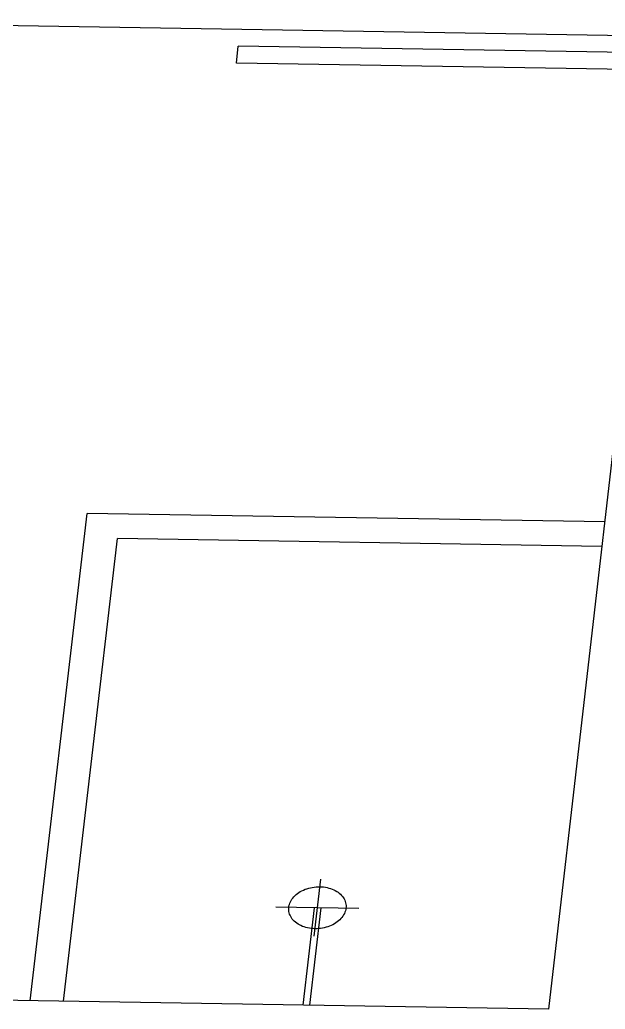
# Model space of a CAD drawing. Extents: x -68 to 264, y 51 to 115.
# Drawn here: x -61.915 to -60.913, y 78.992 to 80.686 of the extents above; entities that cross this region are included whole.
import ezdxf

# ---------------------------------------------------------------- set-up
doc = ezdxf.new("R2010")
doc.units = 0
doc.layers.get('0').update_dxf_attribs({"linetype": 'CONTINUOUS'})

msp = doc.modelspace()

# ---------------------------------------------------------------- linework, layer by layer
for p, q in [((-62.5197, 80.6857), (-60.6481, 80.6554)), ((-61.5441, 80.6116), (-61.5408, 80.6407)), ((-60.6514, 80.6263), (-61.5408, 80.6407)), ((-60.8249, 80.5999), (-61.5441, 80.6116)), ((-60.8857, 80.0717), (-61.0099, 78.9923)), ((-61.8967, 79.0067), (-61.7997, 79.8406)), ((-60.9139, 79.8262), (-61.7997, 79.8406)), ((-61.8398, 79.0058), (-61.7478, 79.798)), ((-60.9187, 79.7845), (-61.7478, 79.798)), ((-61.4234, 79.1985), (-61.4204, 79.1994)), ((-61.4204, 79.1994), (-61.4173, 79.2002)), ((-61.4173, 79.2002), (-61.4142, 79.2008)), ((-61.4142, 79.2008), (-61.411, 79.2013)), ((-61.4112, 79.1173), (-61.3999, 79.2147)), ((-61.411, 79.2013), (-61.4078, 79.2017)), ((-61.4078, 79.2017), (-61.4046, 79.2018)), ((-61.4046, 79.2018), (-61.4014, 79.2019)), ((-61.4014, 79.2019), (-61.3982, 79.2017)), ((-61.3982, 79.2017), (-61.3951, 79.2015)), ((-61.3951, 79.2015), (-61.3919, 79.201)), ((-61.3919, 79.201), (-61.3889, 79.2004)), ((-61.3889, 79.2004), (-61.3859, 79.1997)), ((-61.3859, 79.1997), (-61.383, 79.1988)), ((-61.4491, 79.1804), (-61.4475, 79.1826)), ((-61.4475, 79.1826), (-61.4458, 79.1846)), ((-61.4458, 79.1846), (-61.4439, 79.1866)), ((-61.4439, 79.1866), (-61.4418, 79.1885)), ((-61.4418, 79.1885), (-61.4396, 79.1902)), ((-61.4396, 79.1902), (-61.4372, 79.1919)), ((-61.4372, 79.1919), (-61.4347, 79.1935)), ((-61.4347, 79.1935), (-61.432, 79.1949)), ((-61.432, 79.1949), (-61.4293, 79.1963)), ((-61.4293, 79.1963), (-61.4264, 79.1975)), ((-61.4264, 79.1975), (-61.4234, 79.1985)), ((-61.383, 79.1988), (-61.3802, 79.1978)), ((-61.3802, 79.1978), (-61.3775, 79.1967)), ((-61.3775, 79.1967), (-61.3749, 79.1954)), ((-61.3749, 79.1954), (-61.3725, 79.194)), ((-61.3725, 79.194), (-61.3702, 79.1924)), ((-61.3702, 79.1924), (-61.368, 79.1908)), ((-61.368, 79.1908), (-61.3661, 79.189)), ((-61.3661, 79.189), (-61.3642, 79.1872)), ((-61.3642, 79.1872), (-61.3626, 79.1853)), ((-61.3626, 79.1853), (-61.3611, 79.1832)), ((-61.3611, 79.1832), (-61.3599, 79.1811)), ((-61.3345, 79.1648), (-61.4766, 79.1671)), ((-61.4546, 79.1644), (-61.4544, 79.1668)), ((-61.4544, 79.1668), (-61.4541, 79.1691)), ((-61.4541, 79.1691), (-61.4535, 79.1715)), ((-61.4535, 79.1715), (-61.4527, 79.1738)), ((-61.4527, 79.1738), (-61.4517, 79.176)), ((-61.4517, 79.176), (-61.4505, 79.1783)), ((-61.4505, 79.1783), (-61.4491, 79.1804)), ((-61.4298, 78.9991), (-61.4105, 79.1661)), ((-61.4184, 78.999), (-61.3991, 79.1659)), ((-61.3599, 79.1811), (-61.3588, 79.179)), ((-61.3588, 79.179), (-61.3579, 79.1768)), ((-61.3579, 79.1768), (-61.3573, 79.1745)), ((-61.3573, 79.1745), (-61.3568, 79.1722)), ((-61.3567, 79.1652), (-61.357, 79.1628)), ((-61.3568, 79.1722), (-61.3565, 79.1699)), ((-61.3565, 79.1675), (-61.3567, 79.1652)), ((-61.3565, 79.1699), (-61.3565, 79.1675)), ((-61.4545, 79.1621), (-61.4546, 79.1644)), ((-61.4543, 79.1598), (-61.4545, 79.1621)), ((-61.4538, 79.1575), (-61.4543, 79.1598)), ((-61.4532, 79.1552), (-61.4538, 79.1575)), ((-61.4523, 79.153), (-61.4532, 79.1552)), ((-61.4512, 79.1508), (-61.4523, 79.153)), ((-61.45, 79.1487), (-61.4512, 79.1508)), ((-61.4485, 79.1467), (-61.45, 79.1487)), ((-61.3635, 79.1494), (-61.3653, 79.1474)), ((-61.362, 79.1515), (-61.3635, 79.1494)), ((-61.3606, 79.1537), (-61.362, 79.1515)), ((-61.3594, 79.1559), (-61.3606, 79.1537)), ((-61.3584, 79.1582), (-61.3594, 79.1559)), ((-61.3576, 79.1605), (-61.3584, 79.1582)), ((-61.357, 79.1628), (-61.3576, 79.1605)), ((-61.4469, 79.1448), (-61.4485, 79.1467)), ((-61.445, 79.1429), (-61.4469, 79.1448)), ((-61.443, 79.1412), (-61.445, 79.1429)), ((-61.4409, 79.1395), (-61.443, 79.1412)), ((-61.4386, 79.138), (-61.4409, 79.1395)), ((-61.4362, 79.1366), (-61.4386, 79.138)), ((-61.4336, 79.1353), (-61.4362, 79.1366)), ((-61.4309, 79.1341), (-61.4336, 79.1353)), ((-61.4281, 79.1331), (-61.4309, 79.1341)), ((-61.4252, 79.1323), (-61.4281, 79.1331)), ((-61.4222, 79.1315), (-61.4252, 79.1323)), ((-61.4192, 79.1309), (-61.4222, 79.1315)), ((-61.3938, 79.1317), (-61.3969, 79.1311)), ((-61.3907, 79.1325), (-61.3938, 79.1317)), ((-61.3876, 79.1334), (-61.3907, 79.1325)), ((-61.3847, 79.1345), (-61.3876, 79.1334)), ((-61.3818, 79.1357), (-61.3847, 79.1345)), ((-61.3791, 79.137), (-61.3818, 79.1357)), ((-61.3764, 79.1385), (-61.3791, 79.137)), ((-61.3739, 79.14), (-61.3764, 79.1385)), ((-61.3715, 79.1417), (-61.3739, 79.14)), ((-61.3693, 79.1435), (-61.3715, 79.1417)), ((-61.3672, 79.1454), (-61.3693, 79.1435)), ((-61.3653, 79.1474), (-61.3672, 79.1454)), ((-61.416, 79.1305), (-61.4192, 79.1309)), ((-61.4129, 79.1302), (-61.416, 79.1305)), ((-61.4097, 79.1301), (-61.4129, 79.1302)), ((-61.4065, 79.1301), (-61.4097, 79.1301)), ((-61.4033, 79.1303), (-61.4065, 79.1301)), ((-61.4001, 79.1306), (-61.4033, 79.1303)), ((-61.3969, 79.1311), (-61.4001, 79.1306)), ((-61.0099, 78.9923), (-62.7153, 79.02))]:
    msp.add_line(p, q)

doc.saveas('drawing.dxf')
